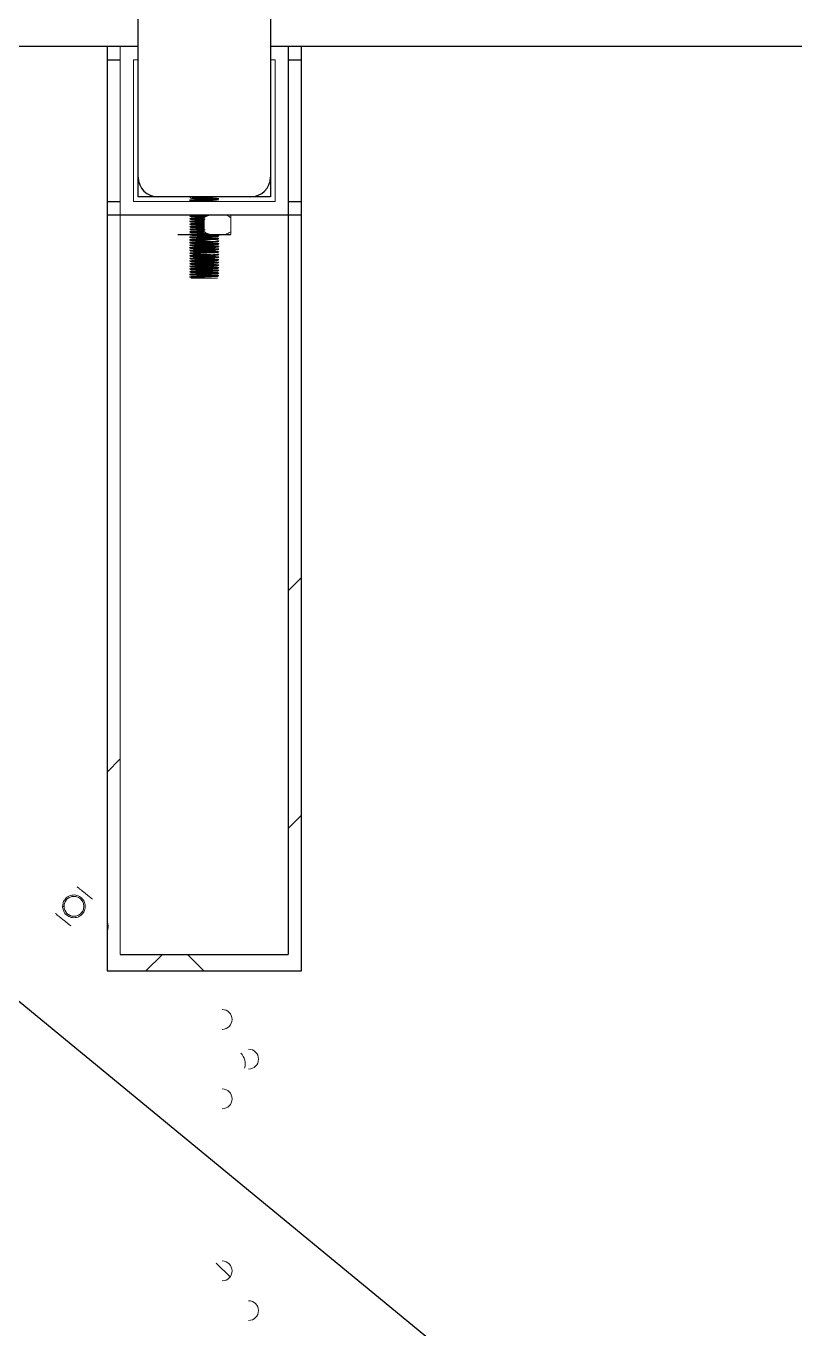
# Model space of a CAD drawing. Header units: millimetres. Extents: x -635 to 515, y -448 to 489.
# Drawn here: x -479.8 to -363.5, y 109.2 to 306.1 of the extents above; entities that cross this region are included whole.
import ezdxf

# ---------------------------------------------------------------- set-up
doc = ezdxf.new("R2010")
doc.units = ezdxf.units.MM

msp = doc.modelspace()

# ---------------------------------------------------------------- linework, layer by layer
at = {"color": 7, "linetype": 'Continuous', "lineweight": 25}
for p, q in [((-442.825, 334.083), (-442.825, 280.283)), ((-462.825, 280.283), (-462.825, 331.919)), ((-462.825, 302.983), (-535.247, 302.983)), ((-467.525, 302.983), (-467.525, 163.319)), ((-307.425, 302.983), (-442.825, 302.983)), ((-440.125, 302.983), (-440.125, 165.819)), ((-438.125, 163.319), (-438.125, 302.983)), ((-467.525, 300.983), (-465.525, 300.983)), ((-440.125, 300.983), (-438.125, 300.983)), ((-467.525, 279.583), (-465.525, 279.583)), ((-442.825, 280.283), (-462.825, 280.283)), ((-450.832, 280.277), (-450.823, 280.283)), ((-450.651, 279.583), (-450.609, 279.607)), ((-440.125, 279.583), (-438.125, 279.583)), ((-467.525, 277.583), (-438.125, 277.583)), ((-456.826, 274.583), (-448.825, 274.583)), ((-440.125, 220.761), (-438.125, 222.761)), ((-467.525, 193.361), (-465.525, 195.361)), ((-438.125, 186.84), (-440.125, 184.84)), ((-465.525, 165.819), (-440.125, 165.819)), ((-459.147, 165.819), (-461.647, 163.319)), ((-455.388, 165.819), (-452.888, 163.319)), ((-467.525, 163.319), (-438.125, 163.319))]:
    msp.add_line(p, q, dxfattribs=at)
at = {"color": 144, "linetype": 'Continuous', "lineweight": 18}
for p, q in [((-465.525, 302.983), (-465.525, 165.819)), ((-463.525, 300.983), (-463.525, 279.583)), ((-462.825, 300.983), (-463.525, 300.983)), ((-442.125, 300.983), (-442.825, 300.983)), ((-442.125, 279.583), (-442.125, 300.983)), ((-463.525, 279.583), (-442.125, 279.583)), ((-452.825, 277.168), (-452.825, 274.998)), ((-448.825, 277.168), (-448.825, 274.998)), ((-450.825, 272.683), (-450.92, 272.699)), ((-450.825, 269.883), (-450.921, 269.899)), ((-450.707, 271.627), (-450.92, 271.64)), ((-450.825, 267.983), (-454.825, 267.983)), ((-452.825, 267.983), (-452.825, 268.108)), ((-474.041, 173.072), (-474.258, 173.072)), ((-472.323, 171.588), (-472.541, 171.572)), ((-451.039, 119.173), (-448.936, 117.069))]:
    msp.add_line(p, q, dxfattribs=at)
msp.add_line((-535.984, 203.989), (135.966, -347.962))
at = {"color": 7, "linetype": 'Continuous', "lineweight": 25}
for centre, start, end in [((-459.825, 283.283), 180, 270), ((-445.825, 283.283), 270, 0)]:
    msp.add_arc(centre, 3, start, end, dxfattribs=at)
at = {"color": 144, "linetype": 'Continuous', "lineweight": 18}
for centre, radius, start, end in [((-472.541, 173.072), 1.5, 180, 270), ((-469.5, 170.032), 2.15, 336.72027, 23.27973), ((-450.125, 155.983), 1.5, 270, 90), ((-448.782, 149.314), 2.15, 341.12261, 47.15224), ((-446.125, 149.983), 1.5, 270, 90), ((-450.125, 143.983), 1.5, 270, 90), ((-450.125, 117.983), 1.5, 270, 90), ((-446.125, 111.983), 1.5, 270, 90)]:
    msp.add_arc(centre, radius, start, end, dxfattribs=at)
at = {"color": 7, "linetype": 'Continuous', "lineweight": 25}
for points, knots in [([(-455.041, 279.806), (-455.005, 279.785), (-454.933, 279.743), (-454.86, 279.701), (-454.824, 279.68)], [0, 0, 0, 0, 0.5000384, 1, 1, 1, 1]), ([(-455.038, 280.204), (-455.002, 280.183), (-454.929, 280.141), (-454.857, 280.099), (-454.821, 280.078)], [0, 0, 0, 0, 0.5000415, 1, 1, 1, 1]), ([(-450.828, 279.879), (-450.792, 279.9), (-450.72, 279.942), (-450.647, 279.984), (-450.611, 280.005)], [0, 0, 0, 0, 0.4999586, 1, 1, 1, 1]), ([(-455.042, 276.607), (-455.006, 276.586), (-454.933, 276.544), (-454.861, 276.503), (-454.825, 276.482)], [0, 0, 0, 0, 0.5000242, 1, 1, 1, 1]), ([(-455.041, 277.006), (-455.005, 276.985), (-454.933, 276.944), (-454.861, 276.902), (-454.825, 276.881)], [0, 0, 0, 0, 0.5000358, 1, 1, 1, 1]), ([(-455.041, 276.206), (-455.005, 276.185), (-454.932, 276.143), (-454.86, 276.101), (-454.824, 276.08)], [0, 0, 0, 0, 0.5000149, 1, 1, 1, 1]), ([(-455.039, 277.404), (-455.003, 277.383), (-454.93, 277.342), (-454.858, 277.3), (-454.822, 277.279)], [0, 0, 0, 0, 0.5000419, 1, 1, 1, 1]), ([(-455.036, 275.803), (-455, 275.782), (-454.928, 275.74), (-454.855, 275.698), (-454.819, 275.678)], [0, 0, 0, 0, 0.5000184, 1, 1, 1, 1]), ([(-455.042, 274.207), (-455.006, 274.186), (-454.933, 274.144), (-454.861, 274.102), (-454.825, 274.081)], [0, 0, 0, 0, 0.5000328, 1, 1, 1, 1]), ([(-455.042, 273.807), (-455.006, 273.786), (-454.933, 273.744), (-454.861, 273.702), (-454.825, 273.681)], [0, 0, 0, 0, 0.5000213, 1, 1, 1, 1]), ([(-455.04, 274.605), (-455.004, 274.584), (-454.931, 274.542), (-454.859, 274.5), (-454.823, 274.479)], [0, 0, 0, 0, 0.5000413, 1, 1, 1, 1]), ([(-455.036, 275.003), (-455, 274.982), (-454.927, 274.94), (-454.855, 274.898), (-454.819, 274.877)], [0, 0, 0, 0, 0.5000389, 1, 1, 1, 1]), ([(-455.033, 275.402), (-454.997, 275.381), (-454.925, 275.339), (-454.853, 275.297), (-454.816, 275.277)], [0, 0, 0, 0, 0.5000284, 1, 1, 1, 1]), ([(-450.827, 274.281), (-450.791, 274.301), (-450.718, 274.343), (-450.646, 274.385), (-450.61, 274.406)], [0, 0, 0, 0, 0.499962, 1, 1, 1, 1]), ([(-450.826, 273.882), (-450.79, 273.903), (-450.717, 273.944), (-450.645, 273.986), (-450.609, 274.007)], [0, 0, 0, 0, 0.4999731, 1, 1, 1, 1]), ([(-455.041, 271.806), (-455.005, 271.785), (-454.932, 271.743), (-454.86, 271.701), (-454.824, 271.68)], [0, 0, 0, 0, 0.5000399, 1, 1, 1, 1]), ([(-455.04, 273.405), (-455.004, 273.384), (-454.931, 273.342), (-454.859, 273.3), (-454.823, 273.28)], [0, 0, 0, 0, 0.5000139, 1, 1, 1, 1]), ([(-455.037, 272.203), (-455.001, 272.182), (-454.928, 272.141), (-454.856, 272.099), (-454.82, 272.078)], [0, 0, 0, 0, 0.5000407, 1, 1, 1, 1]), ([(-455.035, 273.002), (-454.999, 272.982), (-454.926, 272.94), (-454.854, 272.898), (-454.818, 272.877)], [0, 0, 0, 0, 0.5000208, 1, 1, 1, 1]), ([(-455.033, 272.602), (-454.997, 272.581), (-454.925, 272.539), (-454.853, 272.497), (-454.817, 272.477)], [0, 0, 0, 0, 0.5000315, 1, 1, 1, 1]), ([(-450.834, 272.677), (-450.798, 272.697), (-450.726, 272.739), (-450.654, 272.781), (-450.618, 272.802)], [0, 0, 0, 0, 0.4999741, 1, 1, 1, 1]), ([(-450.833, 272.277), (-450.797, 272.298), (-450.725, 272.34), (-450.652, 272.382), (-450.616, 272.402)], [0, 0, 0, 0, 0.4999632, 1, 1, 1, 1]), ([(-450.83, 273.078), (-450.794, 273.099), (-450.722, 273.141), (-450.65, 273.183), (-450.614, 273.203)], [0, 0, 0, 0, 0.4999835, 1, 1, 1, 1]), ([(-450.829, 271.879), (-450.793, 271.9), (-450.72, 271.942), (-450.648, 271.984), (-450.612, 272.004)], [0, 0, 0, 0, 0.4999581, 1, 1, 1, 1]), ([(-450.826, 273.481), (-450.79, 273.502), (-450.718, 273.543), (-450.646, 273.585), (-450.61, 273.606)], [0, 0, 0, 0, 0.4999834, 1, 1, 1, 1]), ([(-455.042, 271.407), (-455.006, 271.386), (-454.933, 271.344), (-454.861, 271.302), (-454.825, 271.282)], [0, 0, 0, 0, 0.5000296, 1, 1, 1, 1]), ([(-455.042, 271.006), (-455.005, 270.986), (-454.933, 270.944), (-454.861, 270.902), (-454.825, 270.881)], [0, 0, 0, 0, 0.5000187, 1, 1, 1, 1]), ([(-455.038, 270.604), (-455.002, 270.583), (-454.93, 270.541), (-454.858, 270.5), (-454.822, 270.479)], [0, 0, 0, 0, 0.5000148, 1, 1, 1, 1]), ([(-455.034, 270.202), (-454.998, 270.181), (-454.925, 270.139), (-454.853, 270.098), (-454.817, 270.077)], [0, 0, 0, 0, 0.5000234, 1, 1, 1, 1]), ([(-455.034, 269.802), (-454.998, 269.781), (-454.926, 269.739), (-454.853, 269.698), (-454.817, 269.677)], [0, 0, 0, 0, 0.5000345, 1, 1, 1, 1]), ([(-450.835, 269.877), (-450.798, 269.897), (-450.726, 269.939), (-450.654, 269.981), (-450.618, 270.002)], [0, 0, 0, 0, 0.4999711, 1, 1, 1, 1]), ([(-450.832, 270.278), (-450.796, 270.298), (-450.724, 270.34), (-450.651, 270.382), (-450.615, 270.403)], [0, 0, 0, 0, 0.4999813, 1, 1, 1, 1]), ([(-450.827, 270.68), (-450.791, 270.701), (-450.719, 270.743), (-450.646, 270.785), (-450.61, 270.805)], [0, 0, 0, 0, 0.4999853, 1, 1, 1, 1]), ([(-450.826, 271.481), (-450.79, 271.502), (-450.718, 271.544), (-450.646, 271.586), (-450.609, 271.606)], [0, 0, 0, 0, 0.4999646, 1, 1, 1, 1]), ([(-450.826, 271.082), (-450.79, 271.102), (-450.717, 271.144), (-450.645, 271.186), (-450.609, 271.207)], [0, 0, 0, 0, 0.4999762, 1, 1, 1, 1]), ([(-455.042, 268.607), (-455.006, 268.586), (-454.934, 268.544), (-454.861, 268.503), (-454.825, 268.482)], [0, 0, 0, 0, 0.5000264, 1, 1, 1, 1]), ([(-455.041, 269.006), (-455.005, 268.985), (-454.933, 268.943), (-454.861, 268.902), (-454.824, 268.881)], [0, 0, 0, 0, 0.5000377, 1, 1, 1, 1]), ([(-455.04, 268.205), (-455.004, 268.184), (-454.932, 268.142), (-454.859, 268.101), (-454.823, 268.08)], [0, 0, 0, 0, 0.5000249, 1, 1, 1, 1]), ([(-455.038, 269.404), (-455.002, 269.383), (-454.93, 269.341), (-454.857, 269.299), (-454.821, 269.278)], [0, 0, 0, 0, 0.5000417, 1, 1, 1, 1]), ([(-450.832, 269.477), (-450.796, 269.498), (-450.724, 269.54), (-450.651, 269.582), (-450.615, 269.603)], [0, 0, 0, 0, 0.4999608, 1, 1, 1, 1]), ([(-450.828, 269.08), (-450.792, 269.1), (-450.719, 269.142), (-450.647, 269.184), (-450.611, 269.205)], [0, 0, 0, 0, 0.4999588, 1, 1, 1, 1]), ([(-450.826, 268.681), (-450.79, 268.702), (-450.718, 268.744), (-450.645, 268.786), (-450.609, 268.807)], [0, 0, 0, 0, 0.4999677, 1, 1, 1, 1]), ([(-450.826, 268.281), (-450.79, 268.302), (-450.718, 268.344), (-450.645, 268.386), (-450.609, 268.407)], [0, 0, 0, 0, 0.499979, 1, 1, 1, 1])]:
    msp.add_open_spline(points, degree=3, knots=knots, dxfattribs=at)
at = {"color": 144, "linetype": 'Continuous', "lineweight": 18}
for points, knots in [([(-455.009, 279.806), (-455.017, 279.81), (-455.042, 279.822), (-454.801, 279.84), (-454.34, 279.86), (-453.693, 279.883), (-452.952, 279.905), (-452.194, 279.925), (-451.409, 279.952), (-450.752, 279.976), (-450.689, 279.996), (-450.661, 280.005)], [0, 0, 0, 0, 0.0620844, 0.16988689, 0.27681516, 0.38758467, 0.49592368, 0.60239368, 0.7130631, 0.87333422, 1, 1, 1, 1]), ([(-454.825, 280.083), (-454.825, 280.092), (-454.77, 280.101), (-454.62, 280.113), (-454.561, 280.116), (-454.421, 280.124), (-454.339, 280.128), (-454.061, 280.14), (-453.832, 280.15), (-453.339, 280.167), (-453.075, 280.176), (-452.575, 280.19), (-452.312, 280.198), (-451.819, 280.216), (-451.59, 280.225), (-451.312, 280.238), (-451.23, 280.242), (-451.09, 280.25), (-451.031, 280.253), (-450.881, 280.265), (-450.825, 280.274), (-450.825, 280.283)], [0, 0, 0, 0, 0.125, 0.125, 0.1875, 0.1875, 0.25, 0.25, 0.375, 0.375, 0.5, 0.5, 0.625, 0.625, 0.75, 0.75, 0.8125, 0.8125, 0.875, 0.875, 1, 1, 1, 1]), ([(-451.679, 279.943), (-451.803, 279.948), (-452.134, 279.962), (-452.83, 279.983), (-453.611, 280.007), (-454.272, 280.034), (-454.734, 280.057), (-454.795, 280.074), (-454.825, 280.083)], [0, 0, 0, 0, 0.1067394, 0.2843554, 0.4619714, 0.6442347, 0.8193121, 1, 1, 1, 1]), ([(-454.825, 279.683), (-454.825, 279.692), (-454.77, 279.701), (-454.62, 279.713), (-454.561, 279.716), (-454.421, 279.724), (-454.339, 279.728), (-454.061, 279.74), (-453.832, 279.75), (-453.339, 279.767), (-453.075, 279.776), (-452.575, 279.79), (-452.312, 279.798), (-451.819, 279.816), (-451.59, 279.825), (-451.312, 279.838), (-451.23, 279.842), (-451.09, 279.85), (-451.031, 279.853), (-450.881, 279.865), (-450.825, 279.874), (-450.825, 279.883)], [0, 0, 0, 0, 0.125, 0.125, 0.1875, 0.1875, 0.25, 0.25, 0.375, 0.375, 0.5, 0.5, 0.625, 0.625, 0.75, 0.75, 0.8125, 0.8125, 0.875, 0.875, 1, 1, 1, 1]), ([(-450.614, 280.012), (-450.694, 280.023), (-450.855, 280.044), (-451.751, 280.077), (-452.841, 280.109), (-453.69, 280.131), (-453.963, 280.142), (-453.975, 280.143)], [0, 0, 0, 0, 0.2457489, 0.4944883, 0.7411364, 0.9889684, 1, 1, 1, 1]), ([(-450.823, 279.583), (-450.736, 279.589), (-450.551, 279.603), (-450.646, 279.625), (-450.952, 279.645), (-451.478, 279.667), (-452.16, 279.69), (-452.908, 279.71), (-453.547, 279.728), (-453.861, 279.739), (-453.97, 279.743)], [0, 0, 0, 0, 0.1217267, 0.2589616, 0.3908514, 0.52556, 0.6629511, 0.7953467, 0.9294174, 1, 1, 1, 1]), ([(-455.015, 276.607), (-455.024, 276.608), (-455.121, 276.62), (-454.763, 276.642), (-453.985, 276.675), (-453.197, 276.697), (-452.831, 276.708), (-452.825, 276.708)], [0, 0, 0, 0, 0.0345097, 0.3535498, 0.6744838, 0.994812, 1, 1, 1, 1]), ([(-455.026, 275.803), (-455.004, 275.814), (-454.959, 275.836), (-454.209, 275.866), (-453.397, 275.892), (-452.924, 275.905), (-452.825, 275.908)], [0, 0, 0, 0, 0.3005982, 0.6053617, 0.9178075, 1, 1, 1, 1]), ([(-454.967, 277.404), (-454.992, 277.409), (-455.075, 277.426), (-454.607, 277.449), (-453.714, 277.484), (-452.724, 277.509), (-452.222, 277.526), (-452.055, 277.531)], [0, 0, 0, 0, 0.1136752, 0.3646097, 0.622924, 0.8743619, 1, 1, 1, 1]), ([(-454.967, 276.206), (-454.987, 276.212), (-455.045, 276.229), (-454.52, 276.253), (-453.689, 276.284), (-453.065, 276.301), (-452.825, 276.308)], [0, 0, 0, 0, 0.1668865, 0.4778919, 0.7996326, 1, 1, 1, 1]), ([(-454.986, 277.006), (-454.983, 277.015), (-454.975, 277.035), (-454.312, 277.061), (-453.49, 277.09), (-452.968, 277.104), (-452.825, 277.108)], [0, 0, 0, 0, 0.2408912, 0.5544726, 0.8781872, 1, 1, 1, 1]), ([(-454.825, 277.283), (-454.795, 277.292), (-454.735, 277.309), (-454.271, 277.331), (-453.615, 277.359), (-452.913, 277.38), (-452.499, 277.393), (-452.336, 277.399)], [0, 0, 0, 0, 0.21771187, 0.42866362, 0.64827372, 0.86228423, 1, 1, 1, 1]), ([(-452.825, 277.183), (-453.075, 277.19), (-453.339, 277.198), (-453.832, 277.216), (-454.061, 277.225), (-454.339, 277.238), (-454.421, 277.242), (-454.561, 277.25), (-454.62, 277.253), (-454.77, 277.265), (-454.825, 277.274), (-454.825, 277.283)], [0, 0, 0, 0, 0.25, 0.25, 0.5, 0.5, 0.625, 0.625, 0.75, 0.75, 1, 1, 1, 1]), ([(-454.825, 276.883), (-454.795, 276.892), (-454.735, 276.909), (-454.271, 276.931), (-453.616, 276.959), (-453.079, 276.975), (-452.825, 276.983), (-452.825, 276.983)], [0, 0, 0, 0, 0.252474, 0.4971084, 0.7517837, 0.9999653, 1, 1, 1, 1]), ([(-452.825, 276.783), (-452.825, 276.783), (-453.079, 276.791), (-453.616, 276.807), (-454.271, 276.834), (-454.735, 276.857), (-454.795, 276.874), (-454.825, 276.883)], [0, 0, 0, 0, 0.0000347, 0.2482163, 0.5028916, 0.747526, 1, 1, 1, 1]), ([(-454.825, 276.483), (-454.795, 276.492), (-454.735, 276.509), (-454.271, 276.531), (-453.616, 276.559), (-453.079, 276.575), (-452.825, 276.583), (-452.825, 276.583)], [0, 0, 0, 0, 0.252474, 0.4971084, 0.7517837, 0.9999653, 1, 1, 1, 1]), ([(-452.825, 276.383), (-452.825, 276.383), (-453.079, 276.391), (-453.616, 276.407), (-454.271, 276.434), (-454.735, 276.457), (-454.795, 276.474), (-454.825, 276.483)], [0, 0, 0, 0, 0.0000347, 0.2482163, 0.5028916, 0.747526, 1, 1, 1, 1]), ([(-454.825, 276.083), (-454.795, 276.092), (-454.735, 276.109), (-454.271, 276.131), (-453.616, 276.159), (-453.079, 276.175), (-452.825, 276.183), (-452.825, 276.183)], [0, 0, 0, 0, 0.25247396, 0.49710841, 0.7517837, 0.99996529, 1, 1, 1, 1]), ([(-452.825, 275.983), (-452.825, 275.983), (-453.079, 275.991), (-453.616, 276.007), (-454.271, 276.034), (-454.735, 276.057), (-454.795, 276.074), (-454.825, 276.083)], [0, 0, 0, 0, 0.0000347, 0.2482163, 0.5028916, 0.747526, 1, 1, 1, 1]), ([(-454.825, 275.683), (-454.795, 275.692), (-454.735, 275.709), (-454.271, 275.731), (-453.616, 275.759), (-453.079, 275.775), (-452.825, 275.783), (-452.825, 275.783)], [0, 0, 0, 0, 0.25247396, 0.49710841, 0.7517837, 0.99996529, 1, 1, 1, 1]), ([(-452.825, 275.583), (-452.825, 275.583), (-453.079, 275.591), (-453.616, 275.607), (-454.271, 275.634), (-454.735, 275.657), (-454.795, 275.674), (-454.825, 275.683)], [0, 0, 0, 0, 0.0000347, 0.2482163, 0.5028916, 0.747526, 1, 1, 1, 1]), ([(-452.825, 276.507), (-452.887, 276.509), (-453.285, 276.521), (-453.658, 276.533), (-453.972, 276.543)], [0, 0, 0, 0, 0.1552441, 1, 1, 1, 1]), ([(-452.825, 275.708), (-453.188, 275.718), (-453.622, 275.729), (-453.919, 275.741), (-453.968, 275.743)], [0, 0, 0, 0, 0.8349727, 1, 1, 1, 1]), ([(-452.688, 276.904), (-453.048, 276.914), (-453.53, 276.926), (-453.876, 276.94), (-453.963, 276.943)], [0, 0, 0, 0, 0.7486046, 1, 1, 1, 1]), ([(-452.546, 277.3), (-452.8, 277.307), (-453.313, 277.32), (-453.745, 277.336), (-453.962, 277.343)], [0, 0, 0, 0, 0.4967089, 1, 1, 1, 1]), ([(-452.825, 276.108), (-453.03, 276.113), (-453.451, 276.125), (-453.788, 276.137), (-453.961, 276.143)], [0, 0, 0, 0, 0.4866149, 1, 1, 1, 1]), ([(-451.946, 277.583), (-452.002, 277.562), (-452.117, 277.519), (-452.29, 277.445), (-452.466, 277.362), (-452.645, 277.27), (-452.765, 277.202), (-452.825, 277.168)], [0, 0, 0, 0, 0.187363, 0.380817, 0.5806003, 0.7869292, 1, 1, 1, 1]), ([(-448.825, 277.168), (-448.901, 277.211), (-449.049, 277.294), (-449.272, 277.405), (-449.489, 277.502), (-449.634, 277.556), (-449.705, 277.583)], [0, 0, 0, 0, 0.26527772, 0.52009658, 0.76485439, 1, 1, 1, 1]), ([(-448.826, 277.168), (-448.826, 277.211), (-448.826, 277.294), (-448.826, 277.405), (-448.826, 277.502), (-448.826, 277.556), (-448.826, 277.583)], [0, 0, 0, 0, 0.2652741, 0.520092, 0.7648511, 1, 1, 1, 1]), ([(-448.825, 277.583), (-448.825, 277.562), (-448.825, 277.519), (-448.825, 277.445), (-448.825, 277.362), (-448.825, 277.27), (-448.825, 277.202), (-448.825, 277.168)], [0, 0, 0, 0, 0.1873645, 0.3808194, 0.5806028, 0.7869309, 1, 1, 1, 1]), ([(-455.033, 274.605), (-455.036, 274.605), (-455.145, 274.616), (-454.838, 274.639), (-454.116, 274.67), (-453.107, 274.7), (-452.494, 274.718), (-452.247, 274.725)], [0, 0, 0, 0, 0.0069732, 0.2777722, 0.5455891, 0.8172686, 1, 1, 1, 1]), ([(-454.965, 275.402), (-454.996, 275.406), (-455.106, 275.421), (-454.702, 275.446), (-453.882, 275.478), (-453.163, 275.498), (-452.825, 275.508)], [0, 0, 0, 0, 0.1164266, 0.4190568, 0.7274125, 1, 1, 1, 1]), ([(-454.999, 273.807), (-455.013, 273.81), (-455.081, 273.823), (-454.7, 273.846), (-453.9, 273.877), (-452.902, 273.906), (-451.945, 273.932), (-451.127, 273.963), (-450.628, 273.985), (-450.668, 274.002), (-450.681, 274.007)], [0, 0, 0, 0, 0.0397541, 0.1977377, 0.358761, 0.4945906, 0.6291114, 0.7673355, 0.9241296, 1, 1, 1, 1]), ([(-454.976, 275.003), (-454.991, 275.011), (-455.027, 275.031), (-454.428, 275.057), (-453.596, 275.087), (-453.019, 275.103), (-452.825, 275.108)], [0, 0, 0, 0, 0.2241157, 0.5271212, 0.8409542, 1, 1, 1, 1]), ([(-454.993, 274.207), (-455, 274.213), (-455.017, 274.228), (-454.567, 274.251), (-453.713, 274.284), (-452.559, 274.314), (-451.494, 274.348), (-450.747, 274.377), (-450.683, 274.397), (-450.654, 274.406)], [0, 0, 0, 0, 0.0874285, 0.22132, 0.3841575, 0.5427048, 0.7066928, 0.867287, 1, 1, 1, 1]), ([(-454.825, 275.283), (-454.795, 275.292), (-454.735, 275.309), (-454.271, 275.331), (-453.616, 275.359), (-453.079, 275.375), (-452.825, 275.383), (-452.825, 275.383)], [0, 0, 0, 0, 0.252474, 0.4971084, 0.7517837, 0.9999653, 1, 1, 1, 1]), ([(-452.825, 275.183), (-453.075, 275.19), (-453.339, 275.198), (-453.832, 275.216), (-454.061, 275.225), (-454.339, 275.238), (-454.421, 275.242), (-454.561, 275.25), (-454.62, 275.253), (-454.77, 275.265), (-454.825, 275.274), (-454.825, 275.283)], [0, 0, 0, 0, 0.25, 0.25, 0.5, 0.5, 0.625, 0.625, 0.75, 0.75, 1, 1, 1, 1]), ([(-454.825, 274.883), (-454.795, 274.892), (-454.735, 274.909), (-454.272, 274.931), (-453.613, 274.959), (-453.087, 274.975), (-452.827, 274.983)], [0, 0, 0, 0, 0.25260606, 0.49736849, 0.75217702, 1, 1, 1, 1]), ([(-452.336, 274.767), (-452.499, 274.772), (-452.913, 274.786), (-453.615, 274.807), (-454.271, 274.834), (-454.735, 274.857), (-454.795, 274.874), (-454.825, 274.883)], [0, 0, 0, 0, 0.1377158, 0.3517263, 0.5713364, 0.7822881, 1, 1, 1, 1]), ([(-454.825, 274.483), (-454.795, 274.492), (-454.734, 274.509), (-454.273, 274.531), (-453.61, 274.559), (-452.835, 274.583), (-452.257, 274.599), (-452.023, 274.609), (-452.003, 274.61)], [0, 0, 0, 0, 0.1984379, 0.3907142, 0.5908823, 0.7859466, 0.9810108, 1, 1, 1, 1]), ([(-451.682, 274.343), (-451.805, 274.348), (-452.136, 274.362), (-452.83, 274.383), (-453.611, 274.407), (-454.272, 274.434), (-454.734, 274.457), (-454.795, 274.474), (-454.825, 274.483)], [0, 0, 0, 0, 0.1060067, 0.2837684, 0.46153, 0.6439429, 0.8191639, 1, 1, 1, 1]), ([(-454.825, 274.083), (-454.825, 274.092), (-454.77, 274.101), (-454.62, 274.113), (-454.561, 274.116), (-454.421, 274.124), (-454.339, 274.128), (-454.061, 274.14), (-453.832, 274.15), (-453.339, 274.167), (-453.075, 274.176), (-452.575, 274.19), (-452.312, 274.198), (-451.819, 274.216), (-451.59, 274.225), (-451.312, 274.238), (-451.23, 274.242), (-451.09, 274.25), (-451.031, 274.253), (-450.881, 274.265), (-450.825, 274.274), (-450.825, 274.283)], [0, 0, 0, 0, 0.125, 0.125, 0.1875, 0.1875, 0.25, 0.25, 0.375, 0.375, 0.5, 0.5, 0.625, 0.625, 0.75, 0.75, 0.8125, 0.8125, 0.875, 0.875, 1, 1, 1, 1]), ([(-451.685, 273.943), (-451.807, 273.948), (-452.137, 273.962), (-452.83, 273.983), (-453.611, 274.007), (-454.272, 274.034), (-454.734, 274.057), (-454.795, 274.074), (-454.825, 274.083)], [0, 0, 0, 0, 0.1051871, 0.2831118, 0.4610364, 0.6436165, 0.8189981, 1, 1, 1, 1]), ([(-454.825, 273.683), (-454.825, 273.692), (-454.77, 273.701), (-454.62, 273.713), (-454.561, 273.716), (-454.421, 273.724), (-454.339, 273.728), (-454.061, 273.74), (-453.832, 273.75), (-453.339, 273.767), (-453.075, 273.776), (-452.575, 273.79), (-452.312, 273.798), (-451.819, 273.816), (-451.59, 273.825), (-451.312, 273.838), (-451.23, 273.842), (-451.09, 273.85), (-451.031, 273.853), (-450.881, 273.865), (-450.825, 273.874), (-450.825, 273.883)], [0, 0, 0, 0, 0.125, 0.125, 0.1875, 0.1875, 0.25, 0.25, 0.375, 0.375, 0.5, 0.5, 0.625, 0.625, 0.75, 0.75, 0.8125, 0.8125, 0.875, 0.875, 1, 1, 1, 1]), ([(-451.678, 273.543), (-451.803, 273.548), (-452.134, 273.562), (-452.83, 273.583), (-453.611, 273.607), (-454.272, 273.634), (-454.734, 273.657), (-454.795, 273.674), (-454.825, 273.683)], [0, 0, 0, 0, 0.1067641, 0.2843752, 0.4619862, 0.6442445, 0.8193171, 1, 1, 1, 1]), ([(-450.683, 274.025), (-450.798, 274.033), (-451.032, 274.05), (-451.812, 274.079), (-452.779, 274.107), (-453.602, 274.128), (-453.919, 274.141), (-453.968, 274.143)], [0, 0, 0, 0, 0.2240022, 0.4556818, 0.6844071, 0.9516252, 1, 1, 1, 1]), ([(-452.702, 275.304), (-452.85, 275.308), (-453.298, 275.32), (-453.698, 275.334), (-453.967, 275.343)], [0, 0, 0, 0, 0.3296813, 1, 1, 1, 1]), ([(-452.658, 273.703), (-452.725, 273.705), (-453.063, 273.715), (-453.558, 273.728), (-453.872, 273.74), (-453.966, 273.743)], [0, 0, 0, 0, 0.1455284, 0.7448251, 1, 1, 1, 1]), ([(-452.958, 274.912), (-453.163, 274.917), (-453.542, 274.927), (-453.829, 274.938), (-453.961, 274.943)], [0, 0, 0, 0, 0.544199, 1, 1, 1, 1]), ([(-450.614, 274.412), (-450.627, 274.418), (-450.664, 274.424), (-450.754, 274.432), (-450.789, 274.434), (-450.868, 274.439), (-450.911, 274.441), (-451.058, 274.449), (-451.178, 274.454), (-451.456, 274.465), (-451.614, 274.471), (-451.953, 274.483), (-452.134, 274.488), (-452.499, 274.499), (-452.683, 274.504), (-453.043, 274.514), (-453.228, 274.519), (-453.592, 274.53), (-453.771, 274.536), (-453.937, 274.541)], [0, 0, 0, 0, 0.125, 0.125, 0.1875, 0.1875, 0.25, 0.25, 0.375, 0.375, 0.5, 0.5, 0.625, 0.625, 0.75, 0.75, 0.875, 0.875, 1, 1, 1, 1]), ([(-452.825, 274.998), (-452.75, 274.955), (-452.602, 274.872), (-452.379, 274.761), (-452.161, 274.663), (-452.017, 274.609), (-451.946, 274.583)], [0, 0, 0, 0, 0.2652792, 0.5200986, 0.7648559, 1, 1, 1, 1]), ([(-449.705, 274.583), (-449.649, 274.604), (-449.534, 274.646), (-449.361, 274.72), (-449.185, 274.804), (-449.006, 274.896), (-448.886, 274.963), (-448.825, 274.998)], [0, 0, 0, 0, 0.1873642, 0.3808189, 0.5806022, 0.7869305, 1, 1, 1, 1]), ([(-448.826, 274.583), (-448.826, 274.604), (-448.826, 274.646), (-448.826, 274.72), (-448.826, 274.803), (-448.826, 274.896), (-448.826, 274.963), (-448.826, 274.998)], [0, 0, 0, 0, 0.187367, 0.3808232, 0.5806067, 0.7869336, 1, 1, 1, 1]), ([(-448.825, 274.998), (-448.825, 274.955), (-448.825, 274.872), (-448.825, 274.761), (-448.825, 274.663), (-448.825, 274.609), (-448.825, 274.583)], [0, 0, 0, 0, 0.2652772, 0.520096, 0.764854, 1, 1, 1, 1]), ([(-454.797, 272.579), (-454.836, 272.581), (-455.095, 272.593), (-455.082, 272.617), (-454.739, 272.644), (-454.042, 272.672), (-453.083, 272.702), (-451.993, 272.73), (-451.107, 272.763), (-450.626, 272.789), (-450.567, 272.819), (-450.932, 272.845), (-451.741, 272.877), (-452.787, 272.907), (-453.595, 272.929), (-453.902, 272.941), (-453.968, 272.943)], [0, 0, 0, 0, 0.0153608, 0.1046604, 0.1785592, 0.2536421, 0.3293516, 0.4160511, 0.5053578, 0.5786349, 0.6548546, 0.728781, 0.817243, 0.9049716, 0.9795947, 1, 1, 1, 1]), ([(-455.007, 272.203), (-455.02, 272.205), (-455.107, 272.216), (-454.874, 272.237), (-454.284, 272.263), (-453.298, 272.296), (-452.201, 272.324), (-451.322, 272.355), (-450.755, 272.378), (-450.682, 272.395), (-450.65, 272.402)], [0, 0, 0, 0, 0.0252076, 0.1625924, 0.2969251, 0.4599465, 0.6175391, 0.7566417, 0.8907945, 1, 1, 1, 1]), ([(-454.998, 273.405), (-455.012, 273.409), (-455.052, 273.422), (-454.765, 273.442), (-454.206, 273.466), (-453.433, 273.492), (-452.577, 273.514), (-451.754, 273.539), (-451.089, 273.565), (-450.665, 273.586), (-450.573, 273.612), (-450.68, 273.63), (-450.88, 273.639), (-450.909, 273.64)], [0, 0, 0, 0, 0.0558282, 0.1577834, 0.2602179, 0.3652008, 0.4660616, 0.56983, 0.6742545, 0.7748335, 0.8794845, 0.9828818, 1, 1, 1, 1]), ([(-454.966, 273.002), (-454.991, 273.009), (-455.056, 273.027), (-454.564, 273.051), (-453.755, 273.082), (-452.802, 273.108), (-451.805, 273.137), (-450.959, 273.169), (-450.554, 273.197), (-450.641, 273.228), (-451.116, 273.252), (-451.932, 273.284), (-453.002, 273.311), (-453.656, 273.333), (-453.973, 273.343)], [0, 0, 0, 0, 0.0580938, 0.150428, 0.2316959, 0.3111382, 0.3908173, 0.4857942, 0.5785972, 0.6599513, 0.7381985, 0.819452, 0.9124553, 1, 1, 1, 1]), ([(-455.003, 271.805), (-455.003, 271.813), (-455.003, 271.831), (-454.436, 271.857), (-453.506, 271.89), (-452.482, 271.916), (-451.569, 271.945), (-450.892, 271.974), (-450.545, 271.993), (-450.617, 272.004), (-450.62, 272.004)], [0, 0, 0, 0, 0.1055174, 0.2632536, 0.426685, 0.5606125, 0.6990309, 0.8358544, 0.9954725, 1, 1, 1, 1]), ([(-454.825, 273.283), (-454.825, 273.292), (-454.77, 273.301), (-454.62, 273.313), (-454.561, 273.316), (-454.421, 273.324), (-454.339, 273.328), (-454.061, 273.34), (-453.832, 273.35), (-453.339, 273.367), (-453.075, 273.376), (-452.575, 273.39), (-452.312, 273.398), (-451.819, 273.416), (-451.59, 273.425), (-451.312, 273.438), (-451.23, 273.442), (-451.09, 273.45), (-451.031, 273.453), (-450.881, 273.465), (-450.825, 273.474), (-450.825, 273.483)], [0, 0, 0, 0, 0.125, 0.125, 0.1875, 0.1875, 0.25, 0.25, 0.375, 0.375, 0.5, 0.5, 0.625, 0.625, 0.75, 0.75, 0.8125, 0.8125, 0.875, 0.875, 1, 1, 1, 1]), ([(-451.686, 273.143), (-451.808, 273.148), (-452.137, 273.162), (-452.83, 273.183), (-453.611, 273.207), (-454.272, 273.234), (-454.734, 273.257), (-454.795, 273.274), (-454.825, 273.283)], [0, 0, 0, 0, 0.1050235, 0.2829807, 0.4609378, 0.6435513, 0.818965, 1, 1, 1, 1]), ([(-454.825, 272.883), (-454.825, 272.892), (-454.77, 272.901), (-454.62, 272.913), (-454.561, 272.916), (-454.421, 272.924), (-454.339, 272.928), (-454.061, 272.94), (-453.832, 272.95), (-453.339, 272.967), (-453.075, 272.976), (-452.575, 272.99), (-452.312, 272.998), (-451.819, 273.016), (-451.59, 273.025), (-451.312, 273.038), (-451.23, 273.042), (-451.09, 273.05), (-451.031, 273.053), (-450.881, 273.065), (-450.825, 273.074), (-450.825, 273.083)], [0, 0, 0, 0, 0.125, 0.125, 0.1875, 0.1875, 0.25, 0.25, 0.375, 0.375, 0.5, 0.5, 0.625, 0.625, 0.75, 0.75, 0.8125, 0.8125, 0.875, 0.875, 1, 1, 1, 1]), ([(-451.689, 272.743), (-451.81, 272.748), (-452.138, 272.762), (-452.83, 272.783), (-453.611, 272.807), (-454.272, 272.834), (-454.734, 272.857), (-454.795, 272.874), (-454.825, 272.883)], [0, 0, 0, 0, 0.1040947, 0.2822366, 0.4603784, 0.6431814, 0.8187771, 1, 1, 1, 1]), ([(-454.825, 272.483), (-454.825, 272.492), (-454.77, 272.501), (-454.62, 272.513), (-454.561, 272.516), (-454.421, 272.524), (-454.339, 272.528), (-454.061, 272.54), (-453.832, 272.55), (-453.339, 272.567), (-453.075, 272.576), (-452.575, 272.59), (-452.312, 272.598), (-451.819, 272.616), (-451.59, 272.625), (-451.312, 272.638), (-451.23, 272.642), (-451.09, 272.65), (-451.031, 272.653), (-450.881, 272.665), (-450.825, 272.674), (-450.825, 272.683)], [0, 0, 0, 0, 0.125, 0.125, 0.1875, 0.1875, 0.25, 0.25, 0.375, 0.375, 0.5, 0.5, 0.625, 0.625, 0.75, 0.75, 0.8125, 0.8125, 0.875, 0.875, 1, 1, 1, 1]), ([(-451.685, 272.343), (-451.807, 272.348), (-452.137, 272.362), (-452.83, 272.383), (-453.611, 272.407), (-454.272, 272.434), (-454.734, 272.457), (-454.795, 272.474), (-454.825, 272.483)], [0, 0, 0, 0, 0.1051227, 0.2830601, 0.4609976, 0.6435908, 0.8189851, 1, 1, 1, 1]), ([(-454.825, 272.083), (-454.825, 272.092), (-454.77, 272.101), (-454.62, 272.113), (-454.561, 272.116), (-454.421, 272.124), (-454.339, 272.128), (-454.061, 272.14), (-453.832, 272.15), (-453.339, 272.167), (-453.075, 272.176), (-452.575, 272.19), (-452.312, 272.198), (-451.819, 272.216), (-451.59, 272.225), (-451.312, 272.238), (-451.23, 272.242), (-451.09, 272.25), (-451.031, 272.253), (-450.881, 272.265), (-450.825, 272.274), (-450.825, 272.283)], [0, 0, 0, 0, 0.125, 0.125, 0.1875, 0.1875, 0.25, 0.25, 0.375, 0.375, 0.5, 0.5, 0.625, 0.625, 0.75, 0.75, 0.8125, 0.8125, 0.875, 0.875, 1, 1, 1, 1]), ([(-451.677, 271.943), (-451.802, 271.948), (-452.134, 271.962), (-452.83, 271.983), (-453.611, 272.007), (-454.272, 272.034), (-454.734, 272.057), (-454.795, 272.074), (-454.825, 272.083)], [0, 0, 0, 0, 0.107227, 0.284746, 0.462265, 0.6444289, 0.8194107, 1, 1, 1, 1]), ([(-454.825, 271.683), (-454.825, 271.692), (-454.77, 271.701), (-454.62, 271.713), (-454.561, 271.716), (-454.421, 271.724), (-454.339, 271.728), (-454.061, 271.74), (-453.832, 271.75), (-453.339, 271.767), (-453.075, 271.776), (-452.575, 271.79), (-452.312, 271.798), (-451.819, 271.816), (-451.59, 271.825), (-451.312, 271.838), (-451.23, 271.842), (-451.09, 271.85), (-451.031, 271.853), (-450.881, 271.865), (-450.825, 271.874), (-450.825, 271.883)], [0, 0, 0, 0, 0.125, 0.125, 0.1875, 0.1875, 0.25, 0.25, 0.375, 0.375, 0.5, 0.5, 0.625, 0.625, 0.75, 0.75, 0.8125, 0.8125, 0.875, 0.875, 1, 1, 1, 1]), ([(-450.802, 272.033), (-450.808, 272.034), (-450.865, 272.044), (-451.377, 272.062), (-452.184, 272.092), (-453.159, 272.115), (-453.7, 272.134), (-453.967, 272.143)], [0, 0, 0, 0, 0.0277901, 0.2709692, 0.5226526, 0.7647206, 1, 1, 1, 1]), ([(-450.609, 272.408), (-450.666, 272.419), (-450.78, 272.44), (-451.57, 272.47), (-452.516, 272.501), (-453.378, 272.522), (-453.802, 272.537), (-453.966, 272.543)], [0, 0, 0, 0, 0.2372086, 0.4735052, 0.6774131, 0.8752121, 1, 1, 1, 1]), ([(-455.034, 269.802), (-455.034, 269.802), (-455.115, 269.811), (-454.956, 269.831), (-454.519, 269.853), (-453.835, 269.879), (-453.069, 269.902), (-452.227, 269.923), (-451.412, 269.951), (-450.856, 269.976), (-450.602, 269.992), (-450.627, 270.001), (-450.629, 270.002)], [0, 0, 0, 0, 0.0000519, 0.1352219, 0.2654547, 0.3805697, 0.4944358, 0.6050516, 0.7406056, 0.8723254, 0.9910207, 1, 1, 1, 1]), ([(-455.007, 270.604), (-455.02, 270.606), (-455.102, 270.617), (-454.864, 270.637), (-454.273, 270.663), (-453.295, 270.696), (-452.191, 270.724), (-451.274, 270.757), (-450.734, 270.781), (-450.561, 270.806), (-450.696, 270.832), (-451.166, 270.855), (-451.955, 270.884), (-452.883, 270.909), (-453.616, 270.929), (-453.911, 270.941), (-453.969, 270.943)], [0, 0, 0, 0, 0.01552888, 0.09529191, 0.17343548, 0.26821247, 0.35980833, 0.44612939, 0.52931016, 0.59680247, 0.66454254, 0.74217694, 0.82292439, 0.90150106, 0.9807801, 1, 1, 1, 1]), ([(-455.007, 271.407), (-455.019, 271.409), (-455.105, 271.421), (-454.8, 271.44), (-454.211, 271.465), (-453.377, 271.494), (-452.361, 271.519), (-451.434, 271.55), (-450.863, 271.575), (-450.595, 271.593), (-450.64, 271.604), (-450.65, 271.606)], [0, 0, 0, 0, 0.024623, 0.1767166, 0.2965075, 0.419289, 0.5691967, 0.7244627, 0.8436731, 0.9633983, 1, 1, 1, 1]), ([(-455.026, 270.202), (-455.019, 270.211), (-455.005, 270.23), (-454.501, 270.254), (-453.73, 270.283), (-452.789, 270.309), (-451.794, 270.337), (-450.996, 270.369), (-450.591, 270.389), (-450.638, 270.401), (-450.643, 270.403)], [0, 0, 0, 0, 0.1304434, 0.261606, 0.3979665, 0.5309996, 0.6646936, 0.8239668, 0.9794939, 1, 1, 1, 1]), ([(-454.971, 271.006), (-454.989, 271.012), (-455.042, 271.029), (-454.557, 271.051), (-453.72, 271.083), (-452.773, 271.109), (-451.926, 271.133), (-451.219, 271.159), (-450.709, 271.182), (-450.543, 271.211), (-450.78, 271.238), (-451.377, 271.263), (-452.219, 271.292), (-453.172, 271.316), (-453.705, 271.334), (-453.967, 271.343)], [0, 0, 0, 0, 0.047298, 0.1395835, 0.2263238, 0.310777, 0.3779788, 0.4465787, 0.5249253, 0.6057785, 0.6859926, 0.7648265, 0.8462538, 0.9245355, 1, 1, 1, 1]), ([(-451.686, 271.543), (-451.808, 271.548), (-452.137, 271.562), (-452.83, 271.583), (-453.611, 271.607), (-454.272, 271.634), (-454.734, 271.657), (-454.795, 271.674), (-454.825, 271.683)], [0, 0, 0, 0, 0.1050044, 0.2829654, 0.4609263, 0.6435437, 0.8189611, 1, 1, 1, 1]), ([(-454.825, 271.283), (-454.825, 271.292), (-454.77, 271.301), (-454.62, 271.313), (-454.561, 271.316), (-454.421, 271.324), (-454.339, 271.328), (-454.061, 271.34), (-453.832, 271.35), (-453.339, 271.367), (-453.075, 271.376), (-452.575, 271.39), (-452.312, 271.398), (-451.819, 271.416), (-451.59, 271.425), (-451.312, 271.438), (-451.23, 271.442), (-451.09, 271.45), (-451.031, 271.453), (-450.881, 271.465), (-450.825, 271.474), (-450.825, 271.483)], [0, 0, 0, 0, 0.125, 0.125, 0.1875, 0.1875, 0.25, 0.25, 0.375, 0.375, 0.5, 0.5, 0.625, 0.625, 0.75, 0.75, 0.8125, 0.8125, 0.875, 0.875, 1, 1, 1, 1]), ([(-451.682, 271.143), (-451.805, 271.148), (-452.136, 271.162), (-452.83, 271.183), (-453.611, 271.207), (-454.272, 271.234), (-454.734, 271.257), (-454.795, 271.274), (-454.825, 271.283)], [0, 0, 0, 0, 0.1060089, 0.2837701, 0.4615314, 0.6439438, 0.8191643, 1, 1, 1, 1]), ([(-454.825, 270.883), (-454.825, 270.892), (-454.77, 270.901), (-454.62, 270.913), (-454.561, 270.916), (-454.421, 270.924), (-454.339, 270.928), (-454.061, 270.94), (-453.832, 270.95), (-453.339, 270.967), (-453.075, 270.976), (-452.575, 270.99), (-452.312, 270.998), (-451.819, 271.016), (-451.59, 271.025), (-451.312, 271.038), (-451.23, 271.042), (-451.09, 271.05), (-451.031, 271.053), (-450.881, 271.065), (-450.825, 271.074), (-450.825, 271.083)], [0, 0, 0, 0, 0.125, 0.125, 0.1875, 0.1875, 0.25, 0.25, 0.375, 0.375, 0.5, 0.5, 0.625, 0.625, 0.75, 0.75, 0.8125, 0.8125, 0.875, 0.875, 1, 1, 1, 1]), ([(-451.687, 270.743), (-451.809, 270.748), (-452.138, 270.762), (-452.83, 270.783), (-453.611, 270.807), (-454.272, 270.834), (-454.734, 270.857), (-454.795, 270.874), (-454.825, 270.883)], [0, 0, 0, 0, 0.1047265, 0.2827427, 0.460759, 0.643433, 0.8189049, 1, 1, 1, 1]), ([(-454.825, 270.483), (-454.825, 270.492), (-454.77, 270.501), (-454.62, 270.513), (-454.561, 270.516), (-454.421, 270.524), (-454.339, 270.528), (-454.061, 270.54), (-453.832, 270.55), (-453.339, 270.567), (-453.075, 270.576), (-452.575, 270.59), (-452.312, 270.598), (-451.819, 270.616), (-451.59, 270.625), (-451.312, 270.638), (-451.23, 270.642), (-451.09, 270.65), (-451.031, 270.653), (-450.881, 270.665), (-450.825, 270.674), (-450.825, 270.683)], [0, 0, 0, 0, 0.125, 0.125, 0.1875, 0.1875, 0.25, 0.25, 0.375, 0.375, 0.5, 0.5, 0.625, 0.625, 0.75, 0.75, 0.8125, 0.8125, 0.875, 0.875, 1, 1, 1, 1]), ([(-451.685, 270.343), (-451.808, 270.348), (-452.137, 270.362), (-452.83, 270.383), (-453.611, 270.407), (-454.272, 270.434), (-454.734, 270.457), (-454.795, 270.474), (-454.825, 270.483)], [0, 0, 0, 0, 0.1051078, 0.2830483, 0.4609887, 0.6435849, 0.8189821, 1, 1, 1, 1]), ([(-454.825, 270.083), (-454.825, 270.092), (-454.77, 270.101), (-454.62, 270.113), (-454.561, 270.116), (-454.421, 270.124), (-454.339, 270.128), (-454.061, 270.14), (-453.832, 270.15), (-453.339, 270.167), (-453.075, 270.176), (-452.575, 270.19), (-452.312, 270.198), (-451.819, 270.216), (-451.59, 270.225), (-451.312, 270.238), (-451.23, 270.242), (-451.09, 270.25), (-451.031, 270.253), (-450.881, 270.265), (-450.825, 270.274), (-450.825, 270.283)], [0, 0, 0, 0, 0.125, 0.125, 0.1875, 0.1875, 0.25, 0.25, 0.375, 0.375, 0.5, 0.5, 0.625, 0.625, 0.75, 0.75, 0.8125, 0.8125, 0.875, 0.875, 1, 1, 1, 1]), ([(-451.683, 269.943), (-451.806, 269.948), (-452.136, 269.962), (-452.83, 269.983), (-453.611, 270.007), (-454.272, 270.034), (-454.734, 270.057), (-454.795, 270.074), (-454.825, 270.083)], [0, 0, 0, 0, 0.1057306, 0.2835471, 0.4613637, 0.6438329, 0.819108, 1, 1, 1, 1]), ([(-454.825, 269.683), (-454.825, 269.692), (-454.77, 269.701), (-454.62, 269.713), (-454.561, 269.716), (-454.421, 269.724), (-454.339, 269.728), (-454.061, 269.74), (-453.832, 269.75), (-453.339, 269.767), (-453.075, 269.776), (-452.575, 269.79), (-452.312, 269.798), (-451.819, 269.816), (-451.59, 269.825), (-451.312, 269.838), (-451.23, 269.842), (-451.09, 269.85), (-451.031, 269.853), (-450.881, 269.865), (-450.825, 269.874), (-450.825, 269.883)], [0, 0, 0, 0, 0.125, 0.125, 0.1875, 0.1875, 0.25, 0.25, 0.375, 0.375, 0.5, 0.5, 0.625, 0.625, 0.75, 0.75, 0.8125, 0.8125, 0.875, 0.875, 1, 1, 1, 1]), ([(-450.61, 269.61), (-450.663, 269.619), (-450.77, 269.639), (-451.414, 269.664), (-452.187, 269.691), (-452.974, 269.712), (-453.605, 269.729), (-453.892, 269.74), (-453.97, 269.743)], [0, 0, 0, 0, 0.2156138, 0.4286258, 0.6014794, 0.7677317, 0.937401, 1, 1, 1, 1]), ([(-450.685, 270.025), (-450.783, 270.032), (-450.982, 270.047), (-451.655, 270.073), (-452.557, 270.102), (-453.422, 270.123), (-453.834, 270.138), (-453.969, 270.143)], [0, 0, 0, 0, 0.1967006, 0.3990525, 0.6439528, 0.8824643, 1, 1, 1, 1]), ([(-450.721, 270.429), (-450.864, 270.438), (-451.123, 270.453), (-451.847, 270.48), (-452.653, 270.504), (-453.431, 270.524), (-453.825, 270.538), (-453.966, 270.543)], [0, 0, 0, 0, 0.2445752, 0.444845, 0.6424669, 0.872304, 1, 1, 1, 1]), ([(-455.015, 269.404), (-455.025, 269.405), (-455.091, 269.415), (-454.915, 269.433), (-454.494, 269.454), (-453.824, 269.479), (-453.027, 269.503), (-452.149, 269.526), (-451.34, 269.555), (-450.752, 269.578), (-450.686, 269.595), (-450.655, 269.603)], [0, 0, 0, 0, 0.0226629, 0.1417352, 0.2567681, 0.3765715, 0.4948897, 0.610334, 0.7515147, 0.8878237, 1, 1, 1, 1]), ([(-454.999, 269.006), (-455.008, 269.012), (-455.03, 269.026), (-454.659, 269.047), (-453.921, 269.077), (-452.887, 269.106), (-451.835, 269.135), (-451.033, 269.167), (-450.613, 269.188), (-450.655, 269.202), (-450.666, 269.205)], [0, 0, 0, 0, 0.0788379, 0.2026561, 0.3534867, 0.5033119, 0.6520605, 0.8036072, 0.9508008, 1, 1, 1, 1]), ([(-454.968, 268.205), (-454.991, 268.211), (-455.056, 268.227), (-454.567, 268.251), (-453.659, 268.286), (-452.595, 268.313), (-451.674, 268.341), (-450.975, 268.37), (-450.581, 268.39), (-450.65, 268.404), (-450.665, 268.407)], [0, 0, 0, 0, 0.0796461, 0.2347518, 0.3949392, 0.5504132, 0.6761479, 0.8017628, 0.9573366, 1, 1, 1, 1]), ([(-455.002, 268.607), (-454.984, 268.616), (-454.951, 268.634), (-454.408, 268.657), (-453.63, 268.686), (-452.626, 268.712), (-451.606, 268.743), (-450.892, 268.773), (-450.559, 268.794), (-450.63, 268.805), (-450.638, 268.807)], [0, 0, 0, 0, 0.133296, 0.2563182, 0.3843439, 0.5315791, 0.6819233, 0.8311565, 0.979438, 1, 1, 1, 1]), ([(-451.685, 269.543), (-451.807, 269.548), (-452.137, 269.562), (-452.83, 269.583), (-453.611, 269.607), (-454.272, 269.634), (-454.734, 269.657), (-454.795, 269.674), (-454.825, 269.683)], [0, 0, 0, 0, 0.1051181, 0.2830565, 0.4609949, 0.643589, 0.8189841, 1, 1, 1, 1]), ([(-454.825, 269.283), (-454.825, 269.292), (-454.77, 269.301), (-454.62, 269.313), (-454.561, 269.316), (-454.421, 269.324), (-454.339, 269.328), (-454.061, 269.34), (-453.832, 269.35), (-453.339, 269.367), (-453.075, 269.376), (-452.575, 269.39), (-452.312, 269.398), (-451.819, 269.416), (-451.59, 269.425), (-451.312, 269.438), (-451.23, 269.442), (-451.09, 269.45), (-451.031, 269.453), (-450.881, 269.465), (-450.825, 269.474), (-450.825, 269.483)], [0, 0, 0, 0, 0.125, 0.125, 0.1875, 0.1875, 0.25, 0.25, 0.375, 0.375, 0.5, 0.5, 0.625, 0.625, 0.75, 0.75, 0.8125, 0.8125, 0.875, 0.875, 1, 1, 1, 1]), ([(-451.684, 269.143), (-451.807, 269.148), (-452.137, 269.162), (-452.83, 269.183), (-453.611, 269.207), (-454.272, 269.234), (-454.734, 269.257), (-454.795, 269.274), (-454.825, 269.283)], [0, 0, 0, 0, 0.105387, 0.2832719, 0.4611568, 0.6436961, 0.8190385, 1, 1, 1, 1]), ([(-454.825, 268.883), (-454.825, 268.892), (-454.77, 268.901), (-454.62, 268.913), (-454.561, 268.916), (-454.421, 268.924), (-454.339, 268.928), (-454.061, 268.94), (-453.832, 268.95), (-453.339, 268.967), (-453.075, 268.976), (-452.575, 268.99), (-452.312, 268.998), (-451.819, 269.016), (-451.59, 269.025), (-451.312, 269.038), (-451.23, 269.042), (-451.09, 269.05), (-451.031, 269.053), (-450.881, 269.065), (-450.825, 269.074), (-450.825, 269.083)], [0, 0, 0, 0, 0.125, 0.125, 0.1875, 0.1875, 0.25, 0.25, 0.375, 0.375, 0.5, 0.5, 0.625, 0.625, 0.75, 0.75, 0.8125, 0.8125, 0.875, 0.875, 1, 1, 1, 1]), ([(-451.674, 268.743), (-451.8, 268.748), (-452.133, 268.762), (-452.83, 268.783), (-453.611, 268.807), (-454.272, 268.834), (-454.734, 268.857), (-454.795, 268.874), (-454.825, 268.883)], [0, 0, 0, 0, 0.1077466, 0.2851623, 0.462578, 0.6446359, 0.8195158, 1, 1, 1, 1]), ([(-454.825, 268.483), (-454.825, 268.492), (-454.77, 268.501), (-454.62, 268.513), (-454.561, 268.516), (-454.421, 268.524), (-454.339, 268.528), (-454.061, 268.54), (-453.832, 268.55), (-453.339, 268.567), (-453.075, 268.576), (-452.575, 268.59), (-452.312, 268.598), (-451.819, 268.616), (-451.59, 268.625), (-451.312, 268.638), (-451.23, 268.642), (-451.09, 268.65), (-451.031, 268.653), (-450.881, 268.665), (-450.825, 268.674), (-450.825, 268.683)], [0, 0, 0, 0, 0.125, 0.125, 0.1875, 0.1875, 0.25, 0.25, 0.375, 0.375, 0.5, 0.5, 0.625, 0.625, 0.75, 0.75, 0.8125, 0.8125, 0.875, 0.875, 1, 1, 1, 1]), ([(-451.675, 268.343), (-451.801, 268.348), (-452.133, 268.362), (-452.83, 268.383), (-453.611, 268.407), (-454.272, 268.434), (-454.734, 268.457), (-454.795, 268.474), (-454.825, 268.483)], [0, 0, 0, 0, 0.1075458, 0.2850014, 0.4624571, 0.6445559, 0.8194752, 1, 1, 1, 1]), ([(-454.825, 268.083), (-454.825, 268.092), (-454.77, 268.101), (-454.62, 268.113), (-454.561, 268.116), (-454.421, 268.124), (-454.339, 268.128), (-454.061, 268.14), (-453.832, 268.15), (-453.339, 268.167), (-453.075, 268.176), (-452.575, 268.19), (-452.312, 268.198), (-451.819, 268.216), (-451.59, 268.225), (-451.312, 268.238), (-451.23, 268.242), (-451.09, 268.25), (-451.031, 268.253), (-450.881, 268.265), (-450.825, 268.274), (-450.825, 268.283)], [0, 0, 0, 0, 0.125, 0.125, 0.1875, 0.1875, 0.25, 0.25, 0.375, 0.375, 0.5, 0.5, 0.625, 0.625, 0.75, 0.75, 0.8125, 0.8125, 0.875, 0.875, 1, 1, 1, 1]), ([(-452.825, 267.983), (-453.075, 267.99), (-453.339, 267.998), (-453.832, 268.016), (-454.061, 268.025), (-454.339, 268.038), (-454.421, 268.042), (-454.561, 268.05), (-454.62, 268.053), (-454.77, 268.065), (-454.825, 268.074), (-454.825, 268.083)], [0, 0, 0, 0, 0.25, 0.25, 0.5, 0.5, 0.625, 0.625, 0.75, 0.75, 1, 1, 1, 1]), ([(-450.748, 268.431), (-450.877, 268.439), (-451.14, 268.454), (-451.924, 268.483), (-452.888, 268.51), (-453.672, 268.531), (-453.947, 268.542), (-453.972, 268.543)], [0, 0, 0, 0, 0.2180126, 0.4449244, 0.7078549, 0.9733383, 1, 1, 1, 1]), ([(-452.825, 268.108), (-453.149, 268.117), (-453.574, 268.128), (-453.892, 268.14), (-453.967, 268.143)], [0, 0, 0, 0, 0.7621195, 1, 1, 1, 1]), ([(-450.695, 269.226), (-450.796, 269.233), (-450.999, 269.248), (-451.627, 269.272), (-452.456, 269.299), (-453.331, 269.32), (-453.789, 269.337), (-453.963, 269.343)], [0, 0, 0, 0, 0.1951056, 0.3962817, 0.5988019, 0.8471469, 1, 1, 1, 1]), ([(-450.778, 268.833), (-450.951, 268.843), (-451.264, 268.859), (-452.064, 268.887), (-452.867, 268.909), (-453.563, 268.928), (-453.867, 268.94), (-453.963, 268.943)], [0, 0, 0, 0, 0.2648113, 0.4814076, 0.6910425, 0.9022206, 1, 1, 1, 1]), ([(-472.074, 176.036), (-472.026, 175.996), (-471.93, 175.919), (-471.786, 175.803), (-471.646, 175.69), (-471.487, 175.561), (-471.307, 175.416), (-471.107, 175.254), (-470.974, 175.146), (-470.908, 175.093)], [0, 0, 0, 0, 0.1337424, 0.2617863, 0.3843849, 0.5018266, 0.6725879, 0.8381708, 1, 1, 1, 1]), ([(-474.209, 173.348), (-474.228, 173.242), (-474.265, 173.045), (-474.266, 172.953), (-474.06, 172.096), (-473.501, 171.593), (-472.751, 171.305), (-472.017, 171.389), (-471.429, 171.718), (-471.015, 172.201), (-470.801, 172.82), (-470.833, 173.49), (-471.127, 174.133), (-471.696, 174.634), (-472.464, 174.847), (-473.247, 174.702), (-473.84, 174.262), (-474.195, 173.682), (-474.237, 173.274), (-474.258, 173.072)], [0, 0, 0, 0, 0.0432666, 0.080289, 0.1479183, 0.2151874, 0.2815987, 0.3497313, 0.4012815, 0.4547876, 0.5124599, 0.5682125, 0.6262765, 0.692853, 0.7599486, 0.8277082, 0.8936899, 0.9476477, 1, 1, 1, 1]), ([(-471.041, 173.072), (-471.041, 173.26), (-471.078, 173.457), (-471.23, 173.828), (-471.345, 173.999), (-471.555, 174.207), (-471.631, 174.269), (-471.79, 174.374), (-471.872, 174.419), (-472.14, 174.531), (-472.34, 174.572), (-472.742, 174.572), (-472.942, 174.531), (-473.21, 174.419), (-473.292, 174.374), (-473.451, 174.269), (-473.527, 174.207), (-473.737, 173.999), (-473.852, 173.828), (-474.005, 173.457), (-474.041, 173.26), (-474.041, 173.072)], [0, 0, 0, 0, 0.125, 0.125, 0.25, 0.25, 0.3125, 0.3125, 0.375, 0.375, 0.5, 0.5, 0.625, 0.625, 0.6875, 0.6875, 0.75, 0.75, 0.875, 0.875, 1, 1, 1, 1]), ([(-470.908, 175.093), (-470.868, 175.061), (-470.789, 174.997), (-470.669, 174.9), (-470.548, 174.803), (-470.427, 174.704), (-470.252, 174.563), (-470.02, 174.375), (-469.837, 174.227), (-469.741, 174.15)], [0, 0, 0, 0, 0.0972349, 0.1956767, 0.2956528, 0.3974755, 0.5014407, 0.7397661, 1, 1, 1, 1]), ([(-474.174, 171.052), (-474.214, 171.084), (-474.293, 171.148), (-474.413, 171.245), (-474.534, 171.342), (-474.655, 171.441), (-474.83, 171.582), (-475.062, 171.77), (-475.245, 171.918), (-475.341, 171.995)], [0, 0, 0, 0, 0.0972349, 0.1956767, 0.2956528, 0.3974755, 0.5014407, 0.7397661, 1, 1, 1, 1]), ([(-474.041, 173.072), (-474.041, 172.876), (-474.002, 172.68), (-473.852, 172.317), (-473.741, 172.151), (-473.463, 171.873), (-473.296, 171.762), (-472.934, 171.611), (-472.737, 171.572), (-472.541, 171.572)], [0, 0, 0, 0, 0.25, 0.25, 0.5, 0.5, 0.75, 0.75, 1, 1, 1, 1]), ([(-472.541, 171.572), (-472.34, 171.572), (-472.14, 171.614), (-471.872, 171.726), (-471.79, 171.77), (-471.631, 171.876), (-471.555, 171.937), (-471.345, 172.146), (-471.23, 172.317), (-471.078, 172.687), (-471.041, 172.885), (-471.041, 173.072)], [0, 0, 0, 0, 0.25, 0.25, 0.375, 0.375, 0.5, 0.5, 0.75, 0.75, 1, 1, 1, 1]), ([(-473.008, 170.109), (-473.056, 170.148), (-473.152, 170.226), (-473.296, 170.342), (-473.436, 170.455), (-473.595, 170.584), (-473.775, 170.729), (-473.975, 170.891), (-474.108, 170.999), (-474.174, 171.052)], [0, 0, 0, 0, 0.1337424, 0.2617863, 0.3843849, 0.5018266, 0.6725879, 0.8381708, 1, 1, 1, 1])]:
    msp.add_open_spline(points, degree=3, knots=knots, dxfattribs=at)

doc.saveas('drawing.dxf')
